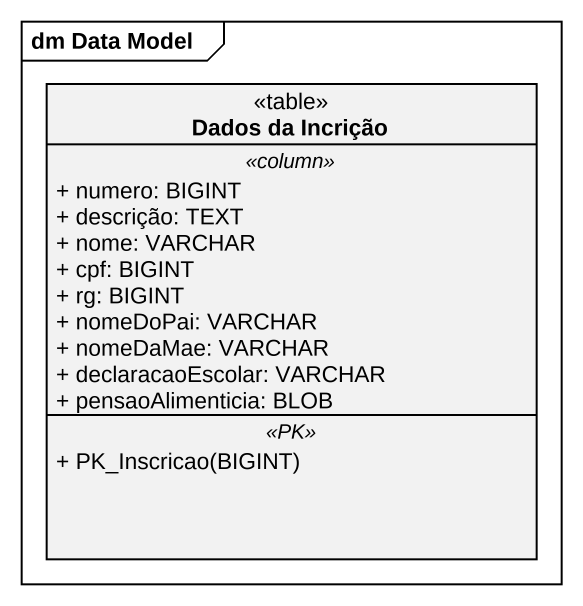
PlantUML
@startuml
mainframe dm Data Model
hide circle
hide empty members
skinparam classAttributeIconSize 0
class "Dados da Incrição" as Dados_da_Incrição <<table>> {
  .. <<column>> ..
  + numero: BIGINT
  + descrição: TEXT
  + nome: VARCHAR
  + cpf: BIGINT
  + rg: BIGINT
  + nomeDoPai: VARCHAR
  + nomeDaMae: VARCHAR
  + declaracaoEscolar: VARCHAR
  + pensaoAlimenticia: BLOB
  .. <<PK>> ..
  + PK_Inscricao(BIGINT)
}
@enduml
